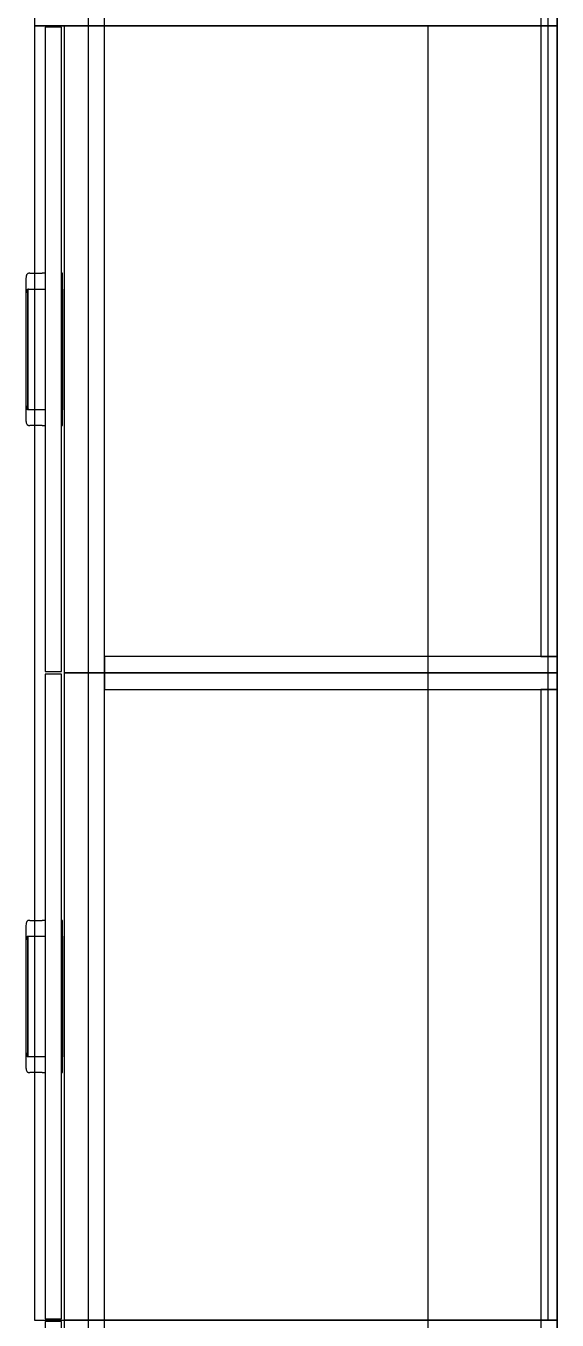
# Model space of a CAD drawing. Header units: inches. Extents: x -2 to 764, y -6 to 562.
# Drawn here: x 738.9 to 763.6, y 113.6 to 173.6 of the extents above; entities that cross this region are included whole.
import ezdxf

# ---------------------------------------------------------------- set-up
doc = ezdxf.new("R2010")
doc.units = ezdxf.units.IN
doc.header["$MEASUREMENT"] = 0
doc.layers.get('0').update_dxf_attribs({"true_color": 0xffffff})
doc.layers.add('STORAGE', color=4, linetype='Continuous')
doc.layers.add('WKSURF', color=6, linetype='Continuous')

# ---------------------------------------------------------------- blocks, each defined once
blk = doc.blocks.new('4CH250_2460IH_0P')
at = {"layer": 'STORAGE'}
for p, q in [((0, 0), (0, -21)), ((0.76, 0), (0, 0)), ((0.76, 0), (0.76, -0.76)), ((57.74, 0), (0.76, 0)), ((0.76, -21), (0.76, 0)), ((57.74, -0.76), (57.74, 0)), ((57.74, 0), (57.74, -21)), ((58.5, 0), (57.74, 0)), ((58.5, -21), (58.5, 0)), ((0.76, -0.76), (57.74, -0.76)), ((0, -21), (0, -21.76)), ((58.5, -21), (0, -21)), ((0, -21), (0.76, -21)), ((57.74, -21), (58.5, -21)), ((58.5, -21.76), (58.5, -21)), ((0, -21.76), (58.5, -21.76))]:
    blk.add_line(p, q, dxfattribs=at)
for p in [(0, 0), (58.5, 0)]:
    blk.add_point(p, dxfattribs=at)
blk = doc.blocks.new('4CH250_2460CH_0P')
at = {"layer": 'STORAGE'}
for p, q in [((0, 0), (0, -21)), ((0.76, 0), (0, 0)), ((0.76, 0), (0.76, -0.76)), ((59.24, 0), (0.76, 0)), ((0.76, -21), (0.76, 0)), ((59.24, -0.76), (59.24, 0)), ((59.24, 0), (59.24, -21)), ((60, 0), (59.24, 0)), ((60, -21), (60, 0)), ((0.76, -0.76), (59.24, -0.76)), ((0, -21), (0, -21.76)), ((60, -21), (0, -21)), ((0, -21), (0.76, -21)), ((59.24, -21), (60, -21)), ((60, -21.76), (60, -21)), ((0, -21.76), (60, -21.76))]:
    blk.add_line(p, q, dxfattribs=at)
for p in [(0, 0), (60, 0)]:
    blk.add_point(p, dxfattribs=at)
blk = doc.blocks.new('4CH220_363024FMNLCL_0P')
at = {"layer": 'STORAGE'}
for p, q in [((0, 0), (0, -22.875)), ((30, 0), (0, 0)), ((0, 0), (0, -22.875)), ((30, 0), (0, 0)), ((30, -22.875), (30, 0)), ((30, -22.875), (30, 0)), ((0, -22.875), (30, -22.875)), ((0, -22.875), (30, -22.875)), ((0.063, -23), (0.063, -23.76)), ((29.938, -23), (0.063, -23)), ((12.204, -22.942), (11.47, -22.942)), ((11.47, -22.942), (11.47, -23)), ((12.204, -22.942), (17.796, -22.942)), ((12.204, -23), (12.204, -22.942)), ((17.796, -22.942), (17.796, -23)), ((18.53, -22.942), (17.796, -22.942)), ((18.53, -23), (18.53, -22.942)), ((29.938, -23.76), (29.938, -23)), ((0.063, -23.76), (29.938, -23.76)), ((11.47, -23.76), (11.47, -23.893)), ((11.47, -24.469), (11.47, -23.893)), ((12.204, -23.893), (12.204, -23.76)), ((12.204, -24.561), (12.204, -23.893)), ((17.796, -23.76), (17.796, -23.893)), ((17.796, -23.893), (17.796, -24.561)), ((18.53, -23.893), (18.53, -23.76)), ((18.53, -23.893), (18.53, -24.469)), ((17.796, -24.549), (12.204, -24.549)), ((12.381, -24.58), (12.208, -24.58)), ((12.217, -24.591), (12.381, -24.591)), ((12.217, -24.591), (12.381, -24.591)), ((12.381, -24.568), (17.619, -24.568)), ((17.792, -24.58), (17.619, -24.58)), ((17.619, -24.591), (17.783, -24.591)), ((17.619, -24.591), (17.783, -24.591)), ((11.96, -24.649), (18.04, -24.649)), ((17.619, -24.628), (12.381, -24.628))]:
    blk.add_line(p, q, dxfattribs=at)
for points, knots in [([(11.47, -24.469), (11.469, -24.494), (11.474, -24.528), (11.49, -24.565), (11.508, -24.589), (11.533, -24.608), (11.573, -24.627), (11.651, -24.644), (11.787, -24.649), (11.901, -24.649), (11.96, -24.649)], [0, 0, 0, 0, 0.142857, 0.214286, 0.285714, 0.357143, 0.428571, 0.571429, 0.785714, 1, 1, 1, 1]), ([(12.381, -24.628), (12.353, -24.628), (12.312, -24.626), (12.266, -24.617), (12.241, -24.609), (12.226, -24.6), (12.218, -24.593), (12.208, -24.582), (12.204, -24.571), (12.204, -24.561)], [0, 0, 0, 0, 0.285714, 0.428571, 0.571429, 0.678571, 0.732143, 0.785714, 1, 1, 1, 1]), ([(12.208, -24.515), (12.21, -24.521), (12.218, -24.532), (12.238, -24.546), (12.263, -24.556), (12.291, -24.562), (12.329, -24.567), (12.36, -24.568), (12.381, -24.568)], [0.1428571, 0.1428571, 0.1428571, 0.1428571, 0.2857143, 0.4285714, 0.5714286, 0.6785714, 0.7857143, 1, 1, 1, 1]), ([(17.619, -24.568), (17.647, -24.568), (17.688, -24.566), (17.734, -24.556), (17.76, -24.547), (17.775, -24.537), (17.783, -24.53), (17.788, -24.523), (17.791, -24.518), (17.792, -24.515)], [0, 0, 0, 0, 0.2857143, 0.4285714, 0.5714286, 0.6785714, 0.7321429, 0.7857143, 0.8571429, 0.8571429, 0.8571429, 0.8571429]), ([(17.796, -24.561), (17.796, -24.568), (17.793, -24.58), (17.782, -24.595), (17.761, -24.608), (17.729, -24.619), (17.681, -24.626), (17.64, -24.628), (17.619, -24.628)], [0, 0, 0, 0, 0.142857, 0.285714, 0.428571, 0.571429, 0.785714, 1, 1, 1, 1]), ([(17.761, -24.546), (17.767, -24.543), (17.775, -24.537), (17.783, -24.53), (17.788, -24.523), (17.79, -24.518), (17.791, -24.514)], [0.5714286, 0.5714286, 0.5714286, 0.5714286, 0.6785714, 0.7321429, 0.7857143, 0.8571429, 0.8571429, 0.8571429, 0.8571429]), ([(18.04, -24.649), (18.079, -24.649), (18.156, -24.649), (18.265, -24.648), (18.362, -24.642), (18.434, -24.626), (18.474, -24.603), (18.497, -24.583), (18.509, -24.565), (18.519, -24.544), (18.528, -24.514), (18.53, -24.488), (18.53, -24.469)], [0, 0, 0, 0, 0.142857, 0.285714, 0.428571, 0.571429, 0.678571, 0.732143, 0.785714, 0.839286, 0.892857, 1, 1, 1, 1]), ([(12.381, -24.628), (12.353, -24.628), (12.312, -24.626), (12.266, -24.617), (12.248, -24.611), (12.24, -24.608)], [0, 0, 0, 0, 0.2857143, 0.4285714, 0.5714286, 0.5714286, 0.5714286, 0.5714286]), ([(17.76, -24.608), (17.752, -24.611), (17.729, -24.619), (17.681, -24.626), (17.64, -24.628), (17.619, -24.628)], [0.4285714, 0.4285714, 0.4285714, 0.4285714, 0.5714286, 0.7857143, 1, 1, 1, 1])]:
    blk.add_open_spline(points, degree=3, knots=knots, dxfattribs=at)
for points in [[(12.208, -24.515), (12.21, -24.521), (12.218, -24.532), (12.231, -24.542), (12.239, -24.546)], [(11.564, -24.622), (11.586, -24.63), (11.612, -24.636), (11.641, -24.64)], [(11.845, -24.649), (11.882, -24.649), (11.921, -24.649), (11.96, -24.649)], [(18.04, -24.649), (18.079, -24.649), (18.117, -24.649), (18.155, -24.649)], [(18.359, -24.64), (18.388, -24.636), (18.414, -24.63), (18.436, -24.622)]]:
    blk.add_open_spline(points, degree=3, dxfattribs=at)
for p in [(0, 0), (30, 0)]:
    blk.add_point(p, dxfattribs=at)
blk = doc.blocks.new('4CH600_24604_0P')
at = {"layer": 'WKSURF'}
for p, q in [((0, 0), (0, -24.25)), ((60, 0), (0, 0)), ((0, -0.4375), (60, -0.4375)), ((60, -24.25), (60, 0)), ((0, -24.25), (60, -24.25))]:
    blk.add_line(p, q, dxfattribs=at)
for p in [(0, 0), (60, 0)]:
    blk.add_point(p, dxfattribs=at)
blk = doc.blocks.new('4CH675_60_0P')
at = {"layer": 'STORAGE'}
for p, q in [((0, 0), (0, -6)), ((60, 0), (0, 0)), ((60, -6), (60, 0)), ((0, -6), (60, -6))]:
    blk.add_line(p, q, dxfattribs=at)
for p in [(0, 0), (60, 0)]:
    blk.add_point(p, dxfattribs=at)
blk = doc.blocks.new('4CH675_30_0P')
at = {"layer": 'STORAGE'}
for p, q in [((0, 0), (0, -6)), ((30, 0), (0, 0)), ((30, -6), (30, 0)), ((0, -6), (30, -6))]:
    blk.add_line(p, q, dxfattribs=at)
for p in [(0, 0), (30, 0)]:
    blk.add_point(p, dxfattribs=at)

msp = doc.modelspace()

# ---------------------------------------------------------------- linework, layer by layer
msp.add_3dface([(763.57, 329.612), (763.57, 329.612, 96), (763.57, 77.612, 96), (763.57, 77.612)])

# ---------------------------------------------------------------- block references
at = {"rotation": 270}
for name, p in [('4CH600_24604_0P', (763.57, 233.61)), ('4CH250_2460CH_0P', (763.57, 203.612)), ('4CH220_363024FMNLCL_0P', (763.57, 173.612)), ('4CH600_24604_0P', (763.57, 173.61)), ('4CH675_60_0P', (763.57, 173.612)), ('4CH220_363024FMNLCL_0P', (763.57, 143.612)), ('4CH250_2460IH_0P', (763.57, 143.612)), ('4CH220_363024FMNLCL_0P', (763.57, 113.612)), ('4CH675_30_0P', (763.57, 113.612))]:
    msp.add_blockref(name, p, dxfattribs=at)

doc.saveas('drawing.dxf')
